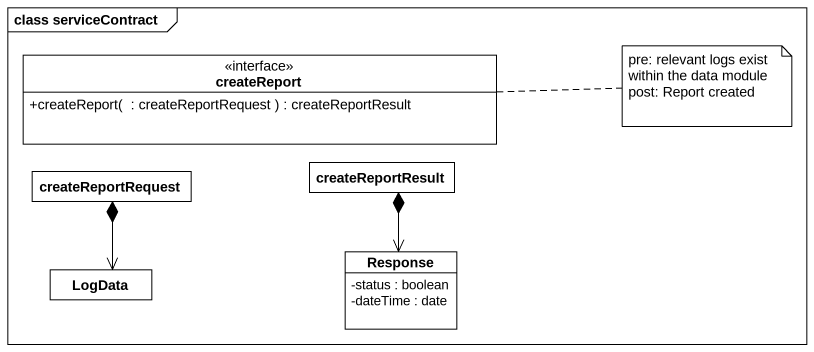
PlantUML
@startuml
mainframe class serviceContract
hide circle
hide empty members
skinparam classAttributeIconSize 0
interface createReport {
  +createReport(  : createReportRequest ) : createReportResult
}
class createReportRequest
class createReportResult
class LogData
class Response {
  -status : boolean
  -dateTime : date
}
createReportRequest *--> LogData
createReportResult *--> Response
note right of createReport
  pre: relevant logs exist within the data module
  post: Report created
end note
@enduml
